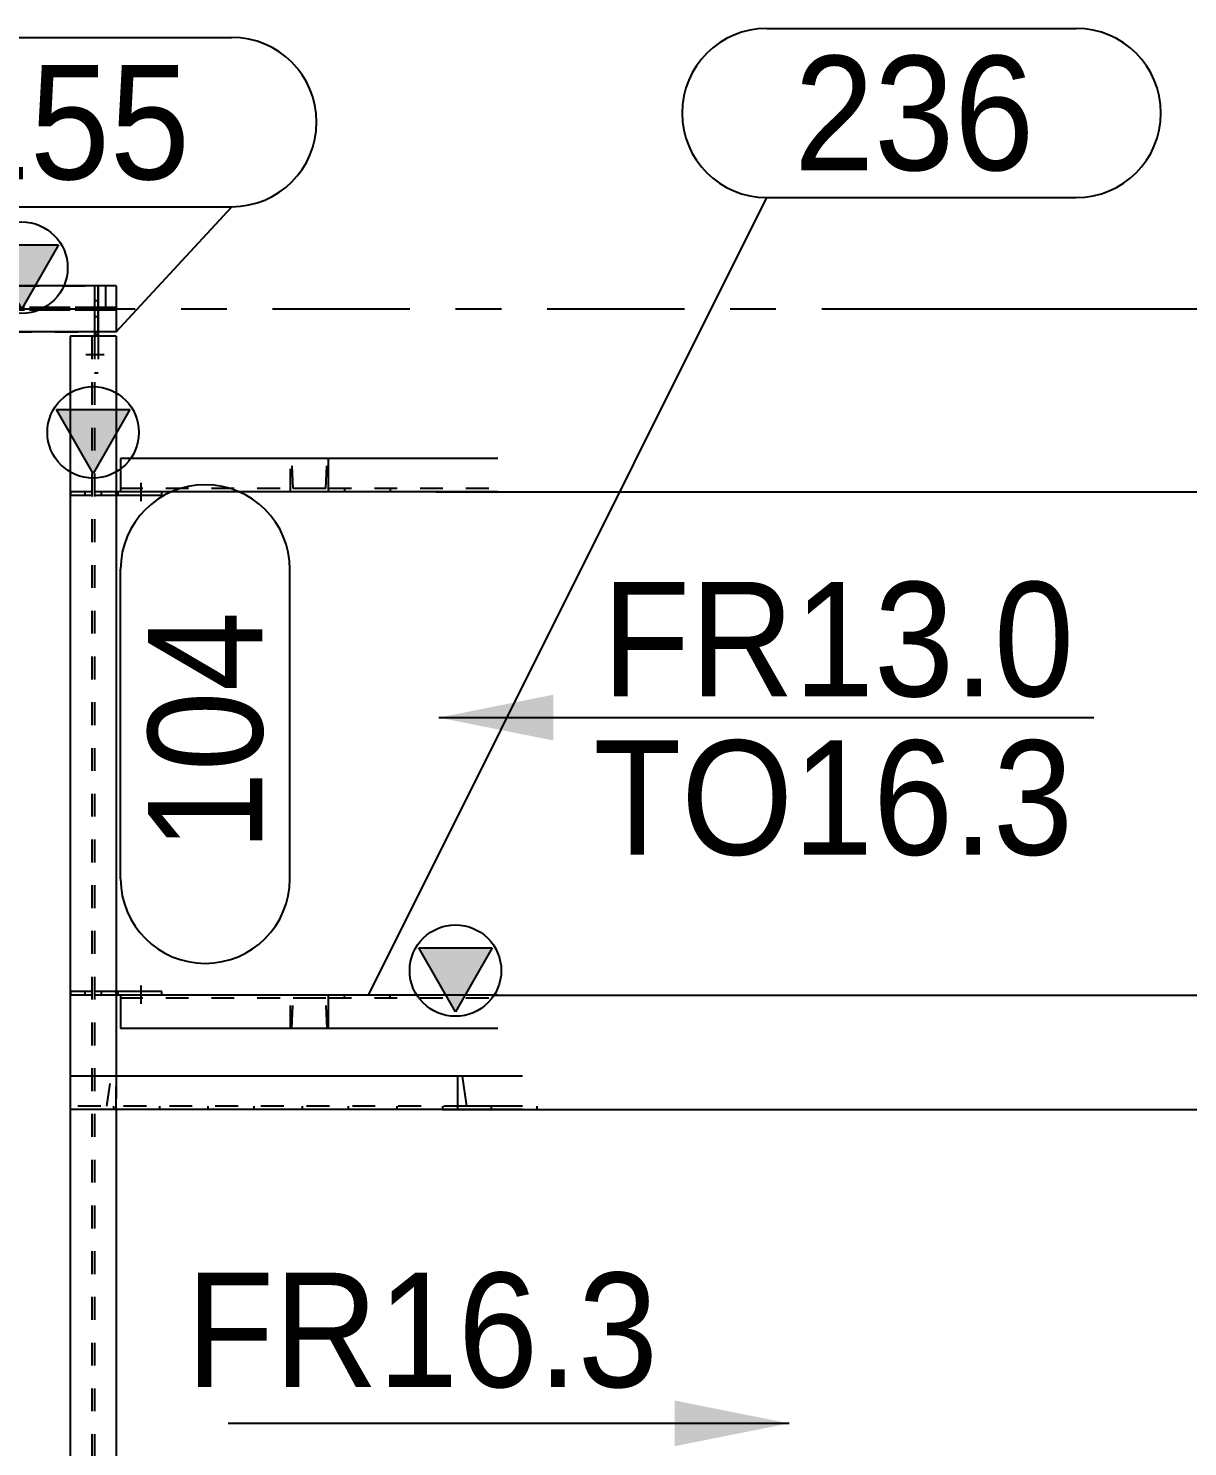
# Model space of a CAD drawing. Header units: millimetres. Extents: x 0 to 594, y 0 to 420.
# Drawn here: x 535.99 to 561.32, y 91.15 to 122.16 of the extents above; entities that cross this region are included whole.
import ezdxf

# ---------------------------------------------------------------- set-up
doc = ezdxf.new("R2010")
doc.units = ezdxf.units.MM
doc.header["$MEASUREMENT"] = 0
for name, pattern in [('XKITLINE00', [0]), ('XKITLINE02', [4, 2, -2]), ('XKITLINE03', [6, 3, -1, 1, -1]), ('XKITLINE04', [3, 0.5, -0.5, 0.5, -0.5, 0.5, -0.5])]:
    doc.linetypes.add(name, pattern=pattern)
for name, color, linetype in [('dimension', 7, 'Continuous'), ('grid', 7, 'Continuous'), ('mark', 7, 'Continuous'), ('part1', 7, 'Continuous'), ('text', 7, 'Continuous')]:
    doc.layers.add(name, color=color, linetype=linetype)
doc.styles.add('STYLE_1', font='arial.ttf', dxfattribs={"height": 0.2})

# ---------------------------------------------------------------- blocks, each defined once
blk = doc.blocks.new('*D3903')
at = {"layer": 'dimension', "color": 1, "linetype": 'XKITLINE00'}
for p, q in [((1711.33, 1651.177), (1735.708, 1651.177)), ((1733.458, 1649.177), (1733.708, 1651.177)), ((1733.708, 1640.177), (1733.708, 1651.177)), ((1733.958, 1649.177), (1733.708, 1651.177)), ((1733.958, 1649.177), (1733.458, 1649.177)), ((1733.458, 1642.177), (1733.708, 1640.177)), ((1733.458, 1642.177), (1733.958, 1642.177)), ((1733.958, 1642.177), (1733.708, 1640.177)), ((1712.541, 1640.177), (1735.708, 1640.177))]:
    blk.add_line(p, q, dxfattribs=at)
at = {"layer": 'dimension', "color": 1}
for points in [[(1733.708, 1651.177), (1733.958, 1649.177), (1733.708, 1651.177), (1733.458, 1649.177)], [(1733.708, 1640.177), (1733.458, 1642.177), (1733.708, 1640.177), (1733.958, 1642.177)]]:
    blk.add_solid(points, dxfattribs=at)
at = {"layer": 'dimension', "color": 1, "style": 'STYLE_1', "width": 0.9}
blk.add_text('1100', height=2.5, rotation=90.0002, dxfattribs=at).set_placement((1732.608, 1641.969))
blk = doc.blocks.new('*D3904')
at = {"layer": 'mark', "color": 1, "linetype": 'XKITLINE00'}
for p, q in [((1718.559, 1661.308), (1725.322, 1661.308)), ((1709.854, 1640.177), (1718.559, 1657.608)), ((1718.559, 1657.608), (1725.322, 1657.608)), ((1718.559, 1657.608), (1718.559, 1657.608))]:
    blk.add_line(p, q, dxfattribs=at)
for centre, start, end in [((1718.559, 1659.458), 90, -90), ((1725.322, 1659.458), -90, 90)]:
    blk.add_arc(centre, 1.85, start, end, dxfattribs=at)
at = {"layer": 'mark', "color": 1, "style": 'STYLE_1', "width": 0.9}
blk.add_text('236', height=2.5, dxfattribs=at).set_placement((1719.159, 1658.208))
blk = doc.blocks.new('*D3905')
at = {"layer": 'mark', "color": 1, "linetype": 'XKITLINE00'}
for p, q in [((1704.439, 1642.72), (1704.439, 1649.483)), ((1708.139, 1642.72), (1708.139, 1649.483))]:
    blk.add_line(p, q, dxfattribs=at)
for centre, start, end in [((1706.289, 1649.483), 0, 180), ((1706.289, 1642.72), 180, 0)]:
    blk.add_arc(centre, 1.85, start, end, dxfattribs=at)
at = {"layer": 'mark', "color": 1, "style": 'STYLE_1', "width": 0.9}
blk.add_text('104', height=2.5, rotation=90.0002, dxfattribs=at).set_placement((1707.539, 1643.32))
blk = doc.blocks.new('*D3907')
at = {"layer": 'mark', "color": 1, "linetype": 'XKITLINE00'}
for p, q in [((1700.109, 1661.11), (1706.872, 1661.11)), ((1700.109, 1657.41), (1706.872, 1657.41)), ((1704.339, 1654.677), (1706.872, 1657.41)), ((1706.872, 1657.41), (1706.872, 1657.41))]:
    blk.add_line(p, q, dxfattribs=at)
for centre, start, end in [((1700.109, 1659.26), 90, -90), ((1706.872, 1659.26), -90, 90)]:
    blk.add_arc(centre, 1.85, start, end, dxfattribs=at)
at = {"layer": 'mark', "color": 1, "style": 'STYLE_1', "width": 0.9}
blk.add_text('155', height=2.5, dxfattribs=at).set_placement((1700.709, 1658.01))
blk = doc.blocks.new('*D3909')
at = {"layer": 'part1', "color": 2, "linetype": 'XKITLINE04'}
for p, q in [((1700.266, 1655.677), (1697.162, 1655.677)), ((1700.106, 1655.677), (1700.106, 1654.677)), ((1700.266, 1655.205), (1700.266, 1655.677)), ((1704.106, 1655.677), (1701.002, 1655.677)), ((1701.162, 1655.677), (1703.946, 1655.677)), ((1703.946, 1655.205), (1703.946, 1655.677)), ((1704.106, 1655.677), (1704.106, 1654.677)), ((1703.946, 1655.205), (1697.322, 1655.205)), ((1703.946, 1655.15), (1697.322, 1655.15)), ((1700.266, 1654.677), (1700.266, 1655.15)), ((1703.946, 1654.677), (1703.946, 1655.15)), ((1700.266, 1654.677), (1697.162, 1654.677)), ((1701.002, 1654.677), (1703.946, 1654.677)), ((1704.106, 1654.677), (1701.162, 1654.677))]:
    blk.add_line(p, q, dxfattribs=at)
blk = doc.blocks.new('*D3916')
at = {"layer": 'text', "color": 1, "style": 'STYLE_1', "width": 0.9}
blk.add_text('TO16.3', height=2.5, dxfattribs=at).set_placement((1714.77, 1643.244))
blk = doc.blocks.new('*D3917')
at = {"layer": 'text', "color": 1, "linetype": 'XKITLINE00'}
blk.add_line((1719.046, 1630.814), (1706.793, 1630.814), dxfattribs=at)
at = {"layer": 'text', "color": 1}
blk.add_solid([(1719.046, 1630.814), (1716.546, 1630.314), (1719.046, 1630.814), (1716.546, 1631.314)], dxfattribs=at)
at = {"layer": 'text', "color": 1, "style": 'STYLE_1', "width": 0.9}
blk.add_text('FR16.3', height=2.5, dxfattribs=at).set_placement((1705.874, 1631.607))
blk = doc.blocks.new('*D3918')
at = {"layer": 'text', "color": 1, "linetype": 'XKITLINE00'}
blk.add_line((1711.393, 1646.242), (1725.704, 1646.242), dxfattribs=at)
at = {"layer": 'text', "color": 1}
blk.add_solid([(1711.393, 1646.242), (1713.893, 1646.742), (1711.393, 1646.242), (1713.893, 1645.742)], dxfattribs=at)
at = {"layer": 'text', "color": 1, "style": 'STYLE_1', "width": 0.9}
blk.add_text('FR13.0', height=2.5, dxfattribs=at).set_placement((1714.966, 1646.707))
blk = doc.blocks.new('*D3922')
at = {"layer": 'grid', "color": 4, "linetype": 'XKITLINE03'}
blk.add_line((1677.76, 1655.177), (1723.218, 1655.177), dxfattribs=at)
blk = doc.blocks.new('*D3923')
at = {"layer": 'part1', "color": 2, "linetype": 'XKITLINE04'}
for p, q in [((1708.982, 1651.907), (1708.153, 1651.907)), ((1708.153, 1651.177), (1708.153, 1651.907)), ((1708.211, 1651.247), (1708.184, 1651.907)), ((1708.924, 1651.247), (1708.951, 1651.907)), ((1708.982, 1651.907), (1708.951, 1651.907)), ((1712.484, 1651.247), (1708.211, 1651.247)), ((1708.982, 1651.177), (1708.153, 1651.177))]:
    blk.add_line(p, q, dxfattribs=at)
at = {"layer": 'part1', "color": 0, "linetype": 'XKITLINE00'}
for p, q in [((1708.982, 1651.177), (1708.982, 1651.907)), ((1712.682, 1651.907), (1708.982, 1651.907)), ((1712.682, 1651.177), (1708.982, 1651.177))]:
    blk.add_line(p, q, dxfattribs=at)
blk = doc.blocks.new('*D3924')
at = {"layer": 'part1', "color": 0, "linetype": 'XKITLINE00'}
for p, q in [((1711.757, 1639.812), (1710.957, 1641.212)), ((1710.957, 1641.212), (1712.557, 1641.212)), ((1712.557, 1641.212), (1711.757, 1639.812)), ((1708.982, 1639.447), (1708.982, 1640.177)), ((1712.682, 1640.177), (1708.982, 1640.177)), ((1712.682, 1639.447), (1708.982, 1639.447))]:
    blk.add_line(p, q, dxfattribs=at)
at = {"layer": 'part1', "color": 2, "linetype": 'XKITLINE04'}
for p, q in [((1708.153, 1639.447), (1708.153, 1640.177)), ((1708.982, 1640.177), (1708.153, 1640.177)), ((1708.184, 1639.447), (1708.211, 1640.107)), ((1712.484, 1640.107), (1708.211, 1640.107)), ((1708.951, 1639.447), (1708.924, 1640.107)), ((1709.957, 1639.447), (1708.153, 1639.447)), ((1708.982, 1639.447), (1708.951, 1639.447))]:
    blk.add_line(p, q, dxfattribs=at)
at = {"layer": 'part1', "color": 0, "linetype": 'XKITLINE00'}
blk.add_circle((1711.757, 1640.712), 1, dxfattribs=at)
at = {"layer": 'part1', "color": 0}
blk.add_solid([(1710.957, 1641.212), (1712.557, 1641.212), (1710.957, 1641.212), (1711.757, 1639.812)], dxfattribs=at)
blk = doc.blocks.new('*D3930')
at = {"layer": 'part1', "color": 0, "linetype": 'XKITLINE00'}
for p, q in [((1703.339, 1638.407), (1703.339, 1637.677)), ((1711.807, 1638.407), (1703.339, 1638.407)), ((1713.218, 1638.407), (1711.807, 1638.407)), ((1711.807, 1637.677), (1711.807, 1638.407)), ((1712.005, 1637.747), (1711.911, 1638.407)), ((1713.218, 1637.677), (1703.339, 1637.677)), ((1713.218, 1637.747), (1712.005, 1637.747))]:
    blk.add_line(p, q, dxfattribs=at)
at = {"layer": 'part1', "color": 2, "linetype": 'XKITLINE04'}
for p, q in [((1704.141, 1637.747), (1704.235, 1638.407)), ((1704.339, 1637.677), (1704.339, 1638.407)), ((1711.911, 1638.407), (1711.807, 1638.407)), ((1712.005, 1637.747), (1703.339, 1637.747)), ((1711.807, 1637.677), (1703.339, 1637.677))]:
    blk.add_line(p, q, dxfattribs=at)
blk = doc.blocks.new('*D3933')
at = {"layer": 'part1', "color": 0, "linetype": 'XKITLINE00'}
for p, q in [((1704.339, 1654.577), (1703.339, 1654.577)), ((1703.339, 1654.577), (1703.339, 1638.407)), ((1704.339, 1654.577), (1704.339, 1638.407)), ((1703.839, 1651.577), (1703.039, 1652.977)), ((1703.039, 1652.977), (1704.639, 1652.977)), ((1704.639, 1652.977), (1703.839, 1651.577)), ((1703.339, 1637.677), (1703.339, 1626.677)), ((1704.339, 1637.677), (1704.339, 1626.677)), ((1703.339, 1625.947), (1703.339, 1621.977)), ((1704.339, 1625.947), (1704.339, 1621.977)), ((1704.339, 1621.977), (1703.339, 1621.977))]:
    blk.add_line(p, q, dxfattribs=at)
at = {"layer": 'part1', "color": 2, "linetype": 'XKITLINE04'}
for p, q in [((1703.811, 1654.577), (1703.811, 1621.977)), ((1703.866, 1654.577), (1703.866, 1621.977)), ((1703.339, 1638.407), (1703.339, 1637.677)), ((1704.339, 1638.407), (1704.339, 1637.677)), ((1703.339, 1626.677), (1703.339, 1625.947)), ((1704.339, 1626.677), (1704.339, 1625.947))]:
    blk.add_line(p, q, dxfattribs=at)
at = {"layer": 'part1', "color": 0, "linetype": 'XKITLINE00'}
blk.add_circle((1703.839, 1652.477), 1, dxfattribs=at)
at = {"layer": 'part1', "color": 0}
blk.add_solid([(1703.039, 1652.977), (1704.639, 1652.977), (1703.039, 1652.977), (1703.839, 1651.577)], dxfattribs=at)
blk = doc.blocks.new('*D3937')
at = {"layer": 'part1', "color": 2, "linetype": 'XKITLINE04'}
for p, q in [((1703.811, 1640.257), (1703.341, 1640.257)), ((1703.341, 1640.257), (1703.341, 1640.177)), ((1703.811, 1640.177), (1703.341, 1640.177)), ((1703.661, 1640.257), (1703.661, 1640.177)), ((1703.811, 1640.257), (1703.811, 1640.177))]:
    blk.add_line(p, q, dxfattribs=at)
blk = doc.blocks.new('*D3938')
at = {"layer": 'part1', "color": 0, "linetype": 'XKITLINE00'}
for p, q in [((1702.281, 1655.177), (1701.481, 1656.577)), ((1701.481, 1656.577), (1703.081, 1656.577)), ((1703.081, 1656.577), (1702.281, 1655.177)), ((1696.109, 1655.677), (1696.109, 1654.677)), ((1704.339, 1655.677), (1696.109, 1655.677)), ((1696.189, 1655.677), (1696.189, 1654.677)), ((1704.339, 1655.677), (1704.339, 1654.677)), ((1704.339, 1654.677), (1696.109, 1654.677))]:
    blk.add_line(p, q, dxfattribs=at)
at = {"layer": 'part1', "color": 2, "linetype": 'XKITLINE04'}
for p, q in [((1704.339, 1655.205), (1696.189, 1655.205)), ((1704.339, 1655.15), (1696.189, 1655.15)), ((1696.489, 1655.205), (1696.489, 1655.15))]:
    blk.add_line(p, q, dxfattribs=at)
at = {"layer": 'part1', "color": 0, "linetype": 'XKITLINE00'}
blk.add_circle((1702.281, 1656.077), 1, dxfattribs=at)
at = {"layer": 'part1', "color": 0}
blk.add_solid([(1701.481, 1656.577), (1703.081, 1656.577), (1701.481, 1656.577), (1702.281, 1655.177)], dxfattribs=at)
blk = doc.blocks.new('*D3939')
at = {"layer": 'part1', "color": 2, "linetype": 'XKITLINE04'}
for p, q in [((1703.811, 1651.177), (1703.341, 1651.177)), ((1703.341, 1651.177), (1703.341, 1651.097)), ((1703.811, 1651.097), (1703.341, 1651.097)), ((1703.661, 1651.177), (1703.661, 1651.097)), ((1703.811, 1651.177), (1703.811, 1651.097))]:
    blk.add_line(p, q, dxfattribs=at)
blk = doc.blocks.new('*D3945')
at = {"layer": 'part1', "color": 0, "linetype": 'XKITLINE00'}
for p, q in [((1704.286, 1637.747), (1704.286, 1637.677)), ((1705.286, 1637.747), (1705.286, 1637.677))]:
    blk.add_line(p, q, dxfattribs=at)
blk = doc.blocks.new('*D3946')
at = {"layer": 'part1', "color": 0, "linetype": 'XKITLINE00'}
for p, q in [((1706.348, 1637.747), (1706.348, 1637.677)), ((1707.348, 1637.747), (1707.348, 1637.677))]:
    blk.add_line(p, q, dxfattribs=at)
blk = doc.blocks.new('*D3947')
at = {"layer": 'part1', "color": 0, "linetype": 'XKITLINE00'}
for p, q in [((1708.41, 1637.747), (1708.41, 1637.677)), ((1709.41, 1637.747), (1709.41, 1637.677))]:
    blk.add_line(p, q, dxfattribs=at)
blk = doc.blocks.new('*D3948')
at = {"layer": 'part1', "color": 0, "linetype": 'XKITLINE00'}
for p, q in [((1710.472, 1637.747), (1710.472, 1637.677)), ((1711.472, 1637.747), (1711.472, 1637.677))]:
    blk.add_line(p, q, dxfattribs=at)
blk = doc.blocks.new('*D3949')
at = {"layer": 'part1', "color": 0, "linetype": 'XKITLINE00'}
for p, q in [((1712.534, 1637.747), (1712.534, 1637.677)), ((1713.534, 1637.747), (1713.534, 1637.677))]:
    blk.add_line(p, q, dxfattribs=at)
blk = doc.blocks.new('*D3950')
at = {"layer": 'part1', "color": 0, "linetype": 'XKITLINE00'}
for p, q in [((1709.33, 1640.107), (1709.33, 1640.177)), ((1710.33, 1640.107), (1710.33, 1640.177))]:
    blk.add_line(p, q, dxfattribs=at)
blk = doc.blocks.new('*D3951')
at = {"layer": 'part1', "color": 0, "linetype": 'XKITLINE00'}
blk.add_line((1704.889, 1639.982), (1704.889, 1640.382), dxfattribs=at)
blk.add_line((1704.889, 1639.982), (1704.889, 1640.382), dxfattribs=at)
blk = doc.blocks.new('*D3952')
at = {"layer": 'part1', "color": 2, "linetype": 'XKITLINE04'}
for p, q in [((1703.866, 1640.257), (1703.866, 1640.177)), ((1704.339, 1640.257), (1703.866, 1640.257)), ((1704.389, 1640.177), (1703.866, 1640.177)), ((1704.016, 1640.257), (1704.016, 1640.177)), ((1704.339, 1640.177), (1704.339, 1640.257)), ((1704.339, 1640.177), (1704.339, 1640.257)), ((1704.339, 1640.257), (1704.339, 1640.177)), ((1704.389, 1640.177), (1704.389, 1640.257)), ((1705.339, 1640.177), (1704.439, 1640.177)), ((1705.339, 1640.177), (1705.339, 1640.257))]:
    blk.add_line(p, q, dxfattribs=at)
at = {"layer": 'part1', "color": 0, "linetype": 'XKITLINE00'}
for p, q in [((1705.339, 1640.257), (1704.339, 1640.257)), ((1704.439, 1640.177), (1704.339, 1640.177)), ((1704.389, 1640.177), (1704.389, 1640.257)), ((1705.339, 1640.177), (1705.339, 1640.257))]:
    blk.add_line(p, q, dxfattribs=at)
blk = doc.blocks.new('*D3953')
at = {"layer": 'part1', "color": 0, "linetype": 'XKITLINE00'}
for p, q in [((1704.439, 1640.177), (1704.439, 1639.447)), ((1708.982, 1640.177), (1704.439, 1640.177)), ((1708.982, 1639.447), (1708.982, 1640.177)), ((1708.982, 1639.447), (1704.439, 1639.447))]:
    blk.add_line(p, q, dxfattribs=at)
at = {"layer": 'part1', "color": 2, "linetype": 'XKITLINE04'}
for p, q in [((1708.924, 1640.107), (1704.439, 1640.107)), ((1708.153, 1639.447), (1708.153, 1640.177)), ((1708.184, 1639.447), (1708.211, 1640.107)), ((1708.951, 1639.447), (1708.924, 1640.107))]:
    blk.add_line(p, q, dxfattribs=at)
blk = doc.blocks.new('*D3954')
at = {"layer": 'part1', "color": 0, "linetype": 'XKITLINE00'}
blk.add_line((1704.889, 1650.972), (1704.889, 1651.372), dxfattribs=at)
blk.add_line((1704.889, 1650.972), (1704.889, 1651.372), dxfattribs=at)
blk = doc.blocks.new('*D3955')
at = {"layer": 'part1', "color": 2, "linetype": 'XKITLINE04'}
for p, q in [((1703.866, 1651.177), (1703.866, 1651.097)), ((1704.389, 1651.177), (1703.866, 1651.177)), ((1704.339, 1651.097), (1703.866, 1651.097)), ((1704.016, 1651.177), (1704.016, 1651.097)), ((1704.339, 1651.097), (1704.339, 1651.177)), ((1704.339, 1651.097), (1704.339, 1651.177)), ((1704.339, 1651.177), (1704.339, 1651.097)), ((1704.389, 1651.097), (1704.389, 1651.177)), ((1705.339, 1651.177), (1704.439, 1651.177)), ((1705.339, 1651.097), (1705.339, 1651.177))]:
    blk.add_line(p, q, dxfattribs=at)
at = {"layer": 'part1', "color": 0, "linetype": 'XKITLINE00'}
for p, q in [((1704.439, 1651.177), (1704.339, 1651.177)), ((1705.339, 1651.097), (1704.339, 1651.097)), ((1704.389, 1651.097), (1704.389, 1651.177)), ((1705.339, 1651.097), (1705.339, 1651.177))]:
    blk.add_line(p, q, dxfattribs=at)
blk = doc.blocks.new('*D3956')
at = {"layer": 'part1', "color": 0, "linetype": 'XKITLINE00'}
for p, q in [((1709.33, 1651.247), (1709.33, 1651.177)), ((1710.33, 1651.247), (1710.33, 1651.177))]:
    blk.add_line(p, q, dxfattribs=at)
blk = doc.blocks.new('*D3957')
at = {"layer": 'part1', "color": 0, "linetype": 'XKITLINE00'}
for p, q in [((1708.982, 1651.907), (1704.439, 1651.907)), ((1704.439, 1651.907), (1704.439, 1651.177)), ((1708.982, 1651.177), (1708.982, 1651.907)), ((1708.982, 1651.177), (1704.439, 1651.177))]:
    blk.add_line(p, q, dxfattribs=at)
at = {"layer": 'part1', "color": 2, "linetype": 'XKITLINE04'}
for p, q in [((1708.153, 1651.177), (1708.153, 1651.907)), ((1708.211, 1651.247), (1708.184, 1651.907)), ((1708.924, 1651.247), (1708.951, 1651.907)), ((1708.951, 1651.907), (1708.982, 1651.907)), ((1708.924, 1651.247), (1704.439, 1651.247))]:
    blk.add_line(p, q, dxfattribs=at)
blk = doc.blocks.new('*D4010')
at = {"layer": 'dimension', "color": 1, "linetype": 'XKITLINE00'}
for p, q in [((1711.472, 1637.677), (1735.708, 1637.677)), ((1733.458, 1635.677), (1733.708, 1637.677)), ((1733.708, 1626.677), (1733.708, 1637.677)), ((1733.958, 1635.677), (1733.708, 1637.677)), ((1733.958, 1635.677), (1733.458, 1635.677)), ((1733.458, 1628.677), (1733.708, 1626.677)), ((1733.458, 1628.677), (1733.958, 1628.677)), ((1733.958, 1628.677), (1733.708, 1626.677)), ((1711.472, 1626.677), (1735.708, 1626.677))]:
    blk.add_line(p, q, dxfattribs=at)
at = {"layer": 'dimension', "color": 1}
for points in [[(1733.708, 1637.677), (1733.958, 1635.677), (1733.708, 1637.677), (1733.458, 1635.677)], [(1733.708, 1626.677), (1733.458, 1628.677), (1733.708, 1626.677), (1733.958, 1628.677)]]:
    blk.add_solid(points, dxfattribs=at)
at = {"layer": 'dimension', "color": 1, "style": 'STYLE_1', "width": 0.9}
blk.add_text('1100', height=2.5, rotation=90.0002, dxfattribs=at).set_placement((1732.608, 1628.469))
blk = doc.blocks.new('*D4011')
at = {"layer": 'dimension', "color": 1, "linetype": 'XKITLINE00'}
for p, q in [((1733.458, 1642.177), (1733.708, 1640.177)), ((1733.458, 1642.177), (1733.958, 1642.177)), ((1733.958, 1642.177), (1733.708, 1640.177)), ((1712.541, 1640.177), (1736.058, 1640.177)), ((1733.708, 1637.677), (1733.708, 1640.177)), ((1711.472, 1637.677), (1736.058, 1637.677)), ((1733.458, 1635.677), (1733.708, 1637.677)), ((1733.958, 1635.677), (1733.708, 1637.677)), ((1733.958, 1635.677), (1733.458, 1635.677))]:
    blk.add_line(p, q, dxfattribs=at)
at = {"layer": 'dimension', "color": 1}
for points in [[(1733.708, 1640.177), (1733.458, 1642.177), (1733.708, 1640.177), (1733.958, 1642.177)], [(1733.708, 1637.677), (1733.958, 1635.677), (1733.708, 1637.677), (1733.458, 1635.677)]]:
    blk.add_solid(points, dxfattribs=at)
at = {"layer": 'dimension', "color": 1, "style": 'STYLE_1', "width": 0.9}
blk.add_text('250', height=2.5, rotation=90.0002, dxfattribs=at).set_placement((1737.308, 1636.146))
blk = doc.blocks.new('*D4016')
at = {"layer": 'dimension', "color": 1, "linetype": 'XKITLINE00'}
for p, q in [((1733.458, 1657.177), (1733.708, 1655.177)), ((1733.458, 1657.177), (1733.958, 1657.177)), ((1733.958, 1657.177), (1733.708, 1655.177)), ((1722.371, 1655.177), (1735.708, 1655.177)), ((1733.708, 1651.177), (1733.708, 1655.177)), ((1711.33, 1651.177), (1735.708, 1651.177)), ((1733.458, 1649.177), (1733.708, 1651.177)), ((1733.958, 1649.177), (1733.708, 1651.177)), ((1733.958, 1649.177), (1733.458, 1649.177))]:
    blk.add_line(p, q, dxfattribs=at)
at = {"layer": 'dimension', "color": 1}
for points in [[(1733.708, 1655.177), (1733.458, 1657.177), (1733.708, 1655.177), (1733.958, 1657.177)], [(1733.708, 1651.177), (1733.958, 1649.177), (1733.708, 1651.177), (1733.458, 1649.177)]]:
    blk.add_solid(points, dxfattribs=at)
at = {"layer": 'dimension', "color": 1, "style": 'STYLE_1', "width": 0.9}
blk.add_text('400', height=2.5, rotation=90.0002, dxfattribs=at).set_placement((1732.608, 1650.396))
blk = doc.blocks.new('*D4017')
at = {"layer": 'part1', "color": 2, "linetype": 'XKITLINE04'}
for p, q in [((1703.866, 1655.677), (1703.866, 1655.205)), ((1703.946, 1655.677), (1703.866, 1655.677)), ((1703.946, 1655.677), (1703.946, 1655.205)), ((1703.946, 1655.355), (1703.866, 1655.355)), ((1703.946, 1655.205), (1703.866, 1655.205))]:
    blk.add_line(p, q, dxfattribs=at)
blk = doc.blocks.new('*D4018')
at = {"layer": 'part1', "color": 0, "linetype": 'XKITLINE02'}
blk.add_line((1703.679, 1654.177), (1704.079, 1654.177), dxfattribs=at)
blk.add_line((1703.679, 1654.177), (1704.079, 1654.177), dxfattribs=at)
blk = doc.blocks.new('*D4019')
at = {"layer": 'part1', "color": 2, "linetype": 'XKITLINE04'}
for p, q in [((1703.866, 1655.15), (1703.866, 1654.677)), ((1703.866, 1655.15), (1703.866, 1654.677)), ((1703.946, 1655.15), (1703.866, 1655.15)), ((1703.946, 1655), (1703.866, 1655)), ((1703.946, 1655.15), (1703.946, 1654.677)), ((1703.946, 1655.15), (1703.946, 1654.677)), ((1703.866, 1654.677), (1703.946, 1654.677)), ((1703.866, 1654.677), (1703.946, 1654.677)), ((1703.866, 1654.677), (1703.946, 1654.677)), ((1703.866, 1654.677), (1703.946, 1654.677)), ((1703.866, 1654.627), (1703.946, 1654.627)), ((1703.866, 1654.577), (1703.866, 1653.777)), ((1703.946, 1654.577), (1703.946, 1653.777)), ((1703.866, 1653.777), (1703.946, 1653.777)), ((1703.866, 1653.777), (1703.946, 1653.777))]:
    blk.add_line(p, q, dxfattribs=at)
at = {"layer": 'part1', "color": 0, "linetype": 'XKITLINE00'}
for p, q in [((1703.866, 1654.677), (1703.866, 1654.577)), ((1703.946, 1654.677), (1703.946, 1654.577)), ((1703.866, 1654.627), (1703.946, 1654.627))]:
    blk.add_line(p, q, dxfattribs=at)

msp = doc.modelspace()

# ---------------------------------------------------------------- block references
at = {"layer": 'dimension'}
for name in ['*D4016', '*D3903', '*D4011', '*D4010']:
    msp.add_blockref(name, (-1166.435, -1539.151), dxfattribs=at)
at = {"layer": 'grid'}
msp.add_blockref('*D3922', (-1166.435, -1539.151), dxfattribs=at)
at = {"layer": 'mark'}
for name in ['*D3904', '*D3907', '*D3905']:
    msp.add_blockref(name, (-1166.435, -1539.151), dxfattribs=at)
at = {"layer": 'part1'}
for name in ['*D3938', '*D3909', '*D4017', '*D4019', '*D3933', '*D4018', '*D3957', '*D3923', '*D3939', '*D3955', '*D3954', '*D3956', '*D3924', '*D3937', '*D3952', '*D3951', '*D3953', '*D3950', '*D3930', '*D3945', '*D3946', '*D3947', '*D3948', '*D3949']:
    msp.add_blockref(name, (-1166.435, -1539.151), dxfattribs=at)
at = {"layer": 'text'}
for name in ['*D3918', '*D3916', '*D3917']:
    msp.add_blockref(name, (-1166.435, -1539.151), dxfattribs=at)

doc.saveas('drawing.dxf')
